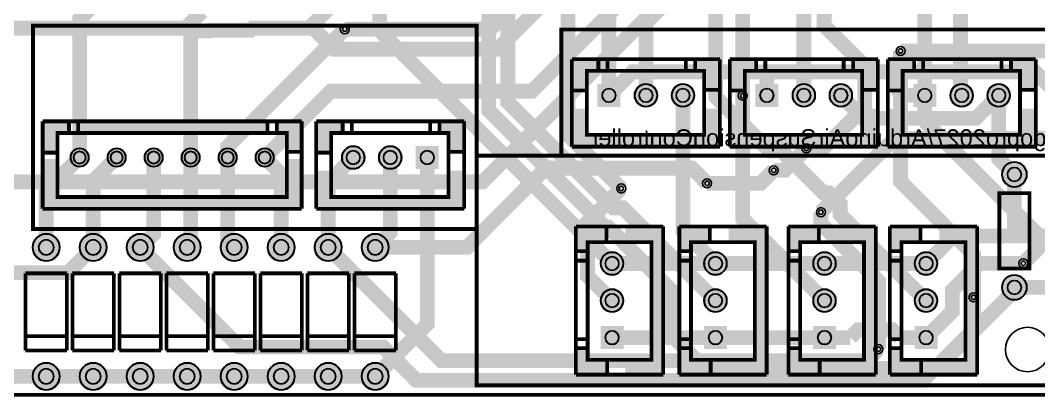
# Model space of a CAD drawing. Header units: millimetres. Extents: x -129 to 177, y 15 to 147.
# Drawn here: x 50.3 to 119.1, y 14.7 to 40.1 of the extents above; entities that cross this region are included whole.
import ezdxf

# ---------------------------------------------------------------- set-up
doc = ezdxf.new("R2010")
doc.units = ezdxf.units.MM
for name, color, linetype, true_color in [('BoardOutLine', 7, 'Continuous', 0xff00ff), ('BottomLayer', 7, 'Continuous', 0x0000ff), ('BottomSolderMaskLayer', 7, 'Continuous', 0xaa00ff), ('Document', 7, 'Continuous', 0xffffff), ('Hole', 7, 'Continuous', 0x222222), ('Multi-Layer', 7, 'Continuous', 0xc0c0c0), ('TopLayer', 7, 'Continuous', 0xff0000), ('TopSilkLayer', 7, 'Continuous', 0xffcc00), ('TopSolderMaskLayer', 7, 'Continuous', 0x800080)]:
    doc.layers.add(name, color=color, linetype=linetype, true_color=true_color)
doc.styles.get("Standard").update_dxf_attribs({"font": 'arial.ttf'})

msp = doc.modelspace()

# ---------------------------------------------------------------- hatches: boundary and pattern name
at = {"layer": 'BottomSolderMaskLayer'}
for points in [[(89.308, 35.827), (90.859, 35.827), (90.859, 34.277), (89.308, 34.277)], [(91.808, 35.052, 1), (93.359, 35.052, 1)], [(94.308, 35.052, 1), (95.859, 35.052, 1)], [(99.976, 35.827), (101.527, 35.827), (101.527, 34.277), (99.976, 34.277)], [(102.476, 35.052, 1), (104.027, 35.052, 1)], [(104.976, 35.052, 1), (106.527, 35.052, 1)], [(110.644, 35.827), (112.195, 35.827), (112.195, 34.277), (110.644, 34.277)], [(113.144, 35.052, 1), (114.695, 35.052, 1)], [(115.644, 35.052, 1), (117.195, 35.052, 1)], [(53.704, 30.861, 1), (54.954, 30.861, 1)], [(56.204, 30.861, 1), (57.454, 30.861, 1)], [(58.704, 30.861, 1), (59.954, 30.861, 1)], [(61.204, 30.861, 1), (62.454, 30.861, 1)], [(63.704, 30.861, 1), (64.954, 30.861, 1)], [(66.204, 30.861, 1), (67.454, 30.861, 1)], [(72.036, 30.861, 1), (73.587, 30.861, 1)], [(74.536, 30.861, 1), (76.087, 30.861, 1)], [(77.036, 31.636), (78.587, 31.636), (78.587, 30.086), (77.036, 30.086)], [(116.624, 29.718, 1), (118.326, 29.718, 1)], [(51.145, 24.797, 1), (52.996, 24.797, 1)], [(54.32, 24.797, 1), (56.171, 24.797, 1)], [(57.495, 24.797, 1), (59.346, 24.797, 1)], [(60.67, 24.797, 1), (62.521, 24.797, 1)], [(63.845, 24.797, 1), (65.696, 24.797, 1)], [(67.02, 24.797, 1), (68.871, 24.797, 1)], [(70.195, 24.797, 1), (72.046, 24.797, 1)], [(73.37, 24.797, 1), (75.221, 24.797, 1)], [(89.522, 23.709, 1), (91.073, 23.709, 1)], [(96.507, 23.709, 1), (98.058, 23.709, 1)], [(103.873, 23.709, 1), (105.424, 23.709, 1)], [(110.731, 23.709, 1), (112.282, 23.709, 1)], [(116.624, 22.098, 1), (118.326, 22.098, 1)], [(89.522, 21.209, 1), (91.073, 21.209, 1)], [(96.507, 21.209, 1), (98.058, 21.209, 1)], [(103.873, 21.209, 1), (105.424, 21.209, 1)], [(110.731, 21.209, 1), (112.282, 21.209, 1)], [(89.522, 17.934), (89.522, 19.484), (91.073, 19.484), (91.073, 17.934)], [(96.507, 17.934), (96.507, 19.484), (98.058, 19.484), (98.058, 17.934)], [(103.873, 17.934), (103.873, 19.484), (105.424, 19.484), (105.424, 17.934)], [(110.731, 17.934), (110.731, 19.484), (112.282, 19.484), (112.282, 17.934)], [(51.145, 16.097, 1), (52.996, 16.097, 1)], [(54.32, 16.097, 1), (56.171, 16.097, 1)], [(57.495, 16.097, 1), (59.346, 16.097, 1)], [(60.67, 16.097, 1), (62.521, 16.097, 1)], [(63.845, 16.097, 1), (65.696, 16.097, 1)], [(67.02, 16.097, 1), (68.871, 16.097, 1)], [(70.195, 16.097, 1), (72.046, 16.097, 1)], [(73.37, 16.097, 1), (75.221, 16.097, 1)]]:
    msp.add_hatch(color=256, dxfattribs=at).paths.add_polyline_path(points)
at = {"layer": 'Document'}
for points in [[(89.408, 37.465), (87.63, 37.465), (87.63, 35.433), (88.519, 35.433), (88.519, 36.703), (89.408, 36.703)], [(95.885, 37.465), (97.536, 37.465), (97.536, 35.433), (96.52, 35.433), (96.52, 36.703), (95.885, 36.703)], [(100.076, 37.465), (98.298, 37.465), (98.298, 35.433), (99.187, 35.433), (99.187, 36.703), (100.076, 36.703)], [(106.553, 37.465), (108.204, 37.465), (108.204, 35.433), (107.188, 35.433), (107.188, 36.703), (106.553, 36.703)], [(110.744, 37.465), (108.966, 37.465), (108.966, 35.433), (109.855, 35.433), (109.855, 36.703), (110.744, 36.703)], [(117.221, 37.465), (118.872, 37.465), (118.872, 35.433), (117.856, 35.433), (117.856, 36.703), (117.221, 36.703)], [(87.63, 34.163), (87.63, 31.623), (97.536, 31.623), (97.536, 34.163), (96.52, 34.163), (96.52, 32.385), (88.646, 32.385), (88.646, 34.163)], [(98.298, 34.163), (98.298, 31.623), (108.204, 31.623), (108.204, 34.163), (107.188, 34.163), (107.188, 32.385), (99.314, 32.385), (99.314, 34.163)], [(108.966, 34.163), (108.966, 31.623), (118.872, 31.623), (118.872, 34.163), (117.856, 34.163), (117.856, 32.385), (109.982, 32.385), (109.982, 34.163)], [(53.629, 32.511), (53.629, 33.311), (51.829, 33.311), (51.829, 31.161), (52.829, 31.161), (52.829, 32.511)], [(54.229, 33.311), (54.229, 32.511), (67.029, 32.511), (67.029, 33.311)], [(67.529, 32.511), (67.529, 33.311), (69.329, 33.311), (69.329, 31.161), (68.329, 31.161), (68.329, 32.511)], [(72.136, 33.274), (70.358, 33.274), (70.358, 31.242), (71.247, 31.242), (71.247, 32.512), (72.136, 32.512)], [(78.613, 33.274), (80.264, 33.274), (80.264, 31.242), (79.248, 31.242), (79.248, 32.512), (78.613, 32.512)], [(52.879, 30.761), (51.829, 30.761), (51.829, 27.411), (69.329, 27.411), (69.329, 30.761), (68.329, 30.761), (68.329, 28.211), (52.879, 28.211)], [(70.358, 29.972), (70.358, 27.432), (80.264, 27.432), (80.264, 29.972), (79.248, 29.972), (79.248, 28.194), (71.374, 28.194), (71.374, 29.972)], [(87.884, 24.511), (87.884, 26.162), (89.916, 26.162), (89.916, 25.146), (88.646, 25.146), (88.646, 24.511)], [(91.186, 16.256), (93.726, 16.256), (93.726, 26.162), (91.186, 26.162), (91.186, 25.146), (92.964, 25.146), (92.964, 17.272), (91.186, 17.272)], [(94.869, 24.511), (94.869, 26.162), (96.901, 26.162), (96.901, 25.146), (95.631, 25.146), (95.631, 24.511)], [(98.171, 16.256), (100.711, 16.256), (100.711, 26.162), (98.171, 26.162), (98.171, 25.146), (99.949, 25.146), (99.949, 17.272), (98.171, 17.272)], [(102.235, 24.511), (102.235, 26.162), (104.267, 26.162), (104.267, 25.146), (102.997, 25.146), (102.997, 24.511)], [(105.537, 16.256), (108.077, 16.256), (108.077, 26.162), (105.537, 26.162), (105.537, 25.146), (107.315, 25.146), (107.315, 17.272), (105.537, 17.272)], [(109.093, 24.511), (109.093, 26.162), (111.125, 26.162), (111.125, 25.146), (109.855, 25.146), (109.855, 24.511)], [(112.395, 16.256), (114.935, 16.256), (114.935, 26.162), (112.395, 26.162), (112.395, 25.146), (114.173, 25.146), (114.173, 17.272), (112.395, 17.272)], [(87.884, 18.034), (87.884, 16.256), (89.916, 16.256), (89.916, 17.145), (88.646, 17.145), (88.646, 18.034)], [(94.869, 18.034), (94.869, 16.256), (96.901, 16.256), (96.901, 17.145), (95.631, 17.145), (95.631, 18.034)], [(102.235, 18.034), (102.235, 16.256), (104.267, 16.256), (104.267, 17.145), (102.997, 17.145), (102.997, 18.034)], [(109.093, 18.034), (109.093, 16.256), (111.125, 16.256), (111.125, 17.145), (109.855, 17.145), (109.855, 18.034)]]:
    msp.add_hatch(color=256, dxfattribs=at).paths.add_polyline_path(points)
at = {"layer": 'Multi-Layer'}
for points in [[(89.333, 35.802), (90.833, 35.802), (90.833, 34.302), (89.333, 34.302)], [(91.833, 35.052, 1), (93.333, 35.052, 1)], [(94.333, 35.052, 1), (95.833, 35.052, 1)], [(100.001, 35.802), (101.501, 35.802), (101.501, 34.302), (100.001, 34.302)], [(102.501, 35.052, 1), (104.001, 35.052, 1)], [(105.001, 35.052, 1), (106.501, 35.052, 1)], [(110.669, 35.802), (112.169, 35.802), (112.169, 34.302), (110.669, 34.302)], [(113.169, 35.052, 1), (114.669, 35.052, 1)], [(115.669, 35.052, 1), (117.169, 35.052, 1)], [(53.729, 30.861, 1), (54.929, 30.861, 1)], [(56.229, 30.861, 1), (57.429, 30.861, 1)], [(58.729, 30.861, 1), (59.929, 30.861, 1)], [(61.229, 30.861, 1), (62.429, 30.861, 1)], [(63.729, 30.861, 1), (64.929, 30.861, 1)], [(66.229, 30.861, 1), (67.429, 30.861, 1)], [(72.061, 30.861, 1), (73.561, 30.861, 1)], [(74.561, 30.861, 1), (76.061, 30.861, 1)], [(77.061, 31.611), (78.561, 31.611), (78.561, 30.111), (77.061, 30.111)], [(116.65, 29.718, 1), (118.301, 29.718, 1)], [(51.17, 24.797, 1), (52.97, 24.797, 1)], [(54.345, 24.797, 1), (56.145, 24.797, 1)], [(57.52, 24.797, 1), (59.32, 24.797, 1)], [(60.695, 24.797, 1), (62.495, 24.797, 1)], [(63.87, 24.797, 1), (65.67, 24.797, 1)], [(67.045, 24.797, 1), (68.845, 24.797, 1)], [(70.22, 24.797, 1), (72.02, 24.797, 1)], [(73.395, 24.797, 1), (75.195, 24.797, 1)], [(89.547, 23.709, 1), (91.047, 23.709, 1)], [(96.532, 23.709, 1), (98.032, 23.709, 1)], [(103.898, 23.709, 1), (105.398, 23.709, 1)], [(110.756, 23.709, 1), (112.256, 23.709, 1)], [(116.65, 22.098, 1), (118.301, 22.098, 1)], [(89.547, 21.209, 1), (91.047, 21.209, 1)], [(96.532, 21.209, 1), (98.032, 21.209, 1)], [(103.898, 21.209, 1), (105.398, 21.209, 1)], [(110.756, 21.209, 1), (112.256, 21.209, 1)], [(89.547, 17.959), (89.547, 19.459), (91.047, 19.459), (91.047, 17.959)], [(96.532, 17.959), (96.532, 19.459), (98.032, 19.459), (98.032, 17.959)], [(103.898, 17.959), (103.898, 19.459), (105.398, 19.459), (105.398, 17.959)], [(110.756, 17.959), (110.756, 19.459), (112.256, 19.459), (112.256, 17.959)], [(51.17, 16.097, 1), (52.97, 16.097, 1)], [(54.345, 16.097, 1), (56.145, 16.097, 1)], [(57.52, 16.097, 1), (59.32, 16.097, 1)], [(60.695, 16.097, 1), (62.495, 16.097, 1)], [(63.87, 16.097, 1), (65.67, 16.097, 1)], [(67.045, 16.097, 1), (68.845, 16.097, 1)], [(70.22, 16.097, 1), (72.02, 16.097, 1)], [(73.395, 16.097, 1), (75.195, 16.097, 1)]]:
    msp.add_hatch(color=256, dxfattribs=at).paths.add_polyline_path(points)
at = {"layer": 'TopSolderMaskLayer'}
for points in [[(89.308, 35.827), (90.859, 35.827), (90.859, 34.277), (89.308, 34.277)], [(91.808, 35.052, 1), (93.359, 35.052, 1)], [(94.308, 35.052, 1), (95.859, 35.052, 1)], [(99.976, 35.827), (101.527, 35.827), (101.527, 34.277), (99.976, 34.277)], [(102.476, 35.052, 1), (104.027, 35.052, 1)], [(104.976, 35.052, 1), (106.527, 35.052, 1)], [(110.644, 35.827), (112.195, 35.827), (112.195, 34.277), (110.644, 34.277)], [(113.144, 35.052, 1), (114.695, 35.052, 1)], [(115.644, 35.052, 1), (117.195, 35.052, 1)], [(53.704, 30.861, 1), (54.954, 30.861, 1)], [(56.204, 30.861, 1), (57.454, 30.861, 1)], [(58.704, 30.861, 1), (59.954, 30.861, 1)], [(61.204, 30.861, 1), (62.454, 30.861, 1)], [(63.704, 30.861, 1), (64.954, 30.861, 1)], [(66.204, 30.861, 1), (67.454, 30.861, 1)], [(72.036, 30.861, 1), (73.587, 30.861, 1)], [(74.536, 30.861, 1), (76.087, 30.861, 1)], [(77.036, 31.636), (78.587, 31.636), (78.587, 30.086), (77.036, 30.086)], [(116.624, 29.718, 1), (118.326, 29.718, 1)], [(51.145, 24.797, 1), (52.996, 24.797, 1)], [(54.32, 24.797, 1), (56.171, 24.797, 1)], [(57.495, 24.797, 1), (59.346, 24.797, 1)], [(60.67, 24.797, 1), (62.521, 24.797, 1)], [(63.845, 24.797, 1), (65.696, 24.797, 1)], [(67.02, 24.797, 1), (68.871, 24.797, 1)], [(70.195, 24.797, 1), (72.046, 24.797, 1)], [(73.37, 24.797, 1), (75.221, 24.797, 1)], [(89.522, 23.709, 1), (91.073, 23.709, 1)], [(96.507, 23.709, 1), (98.058, 23.709, 1)], [(103.873, 23.709, 1), (105.424, 23.709, 1)], [(110.731, 23.709, 1), (112.282, 23.709, 1)], [(116.624, 22.098, 1), (118.326, 22.098, 1)], [(89.522, 21.209, 1), (91.073, 21.209, 1)], [(96.507, 21.209, 1), (98.058, 21.209, 1)], [(103.873, 21.209, 1), (105.424, 21.209, 1)], [(110.731, 21.209, 1), (112.282, 21.209, 1)], [(89.522, 17.934), (89.522, 19.484), (91.073, 19.484), (91.073, 17.934)], [(96.507, 17.934), (96.507, 19.484), (98.058, 19.484), (98.058, 17.934)], [(103.873, 17.934), (103.873, 19.484), (105.424, 19.484), (105.424, 17.934)], [(110.731, 17.934), (110.731, 19.484), (112.282, 19.484), (112.282, 17.934)], [(51.145, 16.097, 1), (52.996, 16.097, 1)], [(54.32, 16.097, 1), (56.171, 16.097, 1)], [(57.495, 16.097, 1), (59.346, 16.097, 1)], [(60.67, 16.097, 1), (62.521, 16.097, 1)], [(63.845, 16.097, 1), (65.696, 16.097, 1)], [(67.02, 16.097, 1), (68.871, 16.097, 1)], [(70.195, 16.097, 1), (72.046, 16.097, 1)], [(73.37, 16.097, 1), (75.221, 16.097, 1)]]:
    msp.add_hatch(color=256, dxfattribs=at).paths.add_polyline_path(points)

# ---------------------------------------------------------------- linework, layer by layer
at = {"layer": 'BoardOutLine', "const_width": 0.254}
msp.add_lwpolyline([(125.73, 14.859), (18.23, 14.859)], dxfattribs=at)
at = {"layer": 'BottomLayer', "const_width": 1}
for points in [[(55.245, 24.797), (53.54, 23.092), (41.952, 23.092), (21.605, 43.438), (21.605, 65.105), (17.037, 69.673), (17.037, 73.44), (17.927, 74.33), (17.927, 78.687), (24.017, 84.777), (33.542, 84.777), (38.562, 79.756), (43.688, 79.756)], [(113.92, 35.052), (113.837, 35.135), (113.837, 52.655), (105.102, 61.389), (104.219, 61.389), (97.155, 68.453)], [(103.252, 35.052), (103.252, 60.515), (100.045, 63.722), (100.045, 63.723)], [(104.626, 59.347), (104.626, 39.771), (107.363, 37.035), (107.363, 34.273), (104.561, 31.471), (103.425, 31.471)], [(83.439, 56.261), (83.26, 56.082), (83.26, 34.587), (90.378, 27.469), (91.023, 27.469), (97.282, 21.209)], [(111.506, 21.209), (105.704, 27.011), (105.704, 27.712), (104.942, 28.475), (104.579, 28.475), (101.758, 31.296), (100.951, 31.296), (97.296, 34.952), (97.296, 45.342), (94.888, 47.75), (93.649, 47.75), (85.979, 55.419), (85.979, 56.261)], [(91.059, 56.261), (91.059, 55.107), (99.126, 47.04), (99.126, 35.027)], [(111.419, 36.803), (111.419, 53.09), (108.161, 56.349)], [(58.911, 52.307), (63.62, 47.597), (75.697, 47.597), (79.584, 43.71), (80.439, 43.71), (81.958, 42.192), (81.958, 34.048), (89.838, 26.167), (90.034, 26.167), (94.25, 21.951), (94.25, 18.937), (96.555, 16.631), (112.229, 16.631), (117.475, 21.877), (117.475, 22.098)], [(90.083, 35.052), (90.083, 46.829), (84.588, 52.325), (84.561, 52.325)], [(87.314, 47.758), (87.314, 32.374), (90.917, 28.771)], [(92.584, 35.052), (92.584, 39.956), (95.847, 43.219)], [(56.325, 42.199), (54.329, 40.203), (54.329, 30.861)], [(90.297, 23.709), (74.6, 39.406), (74.6, 41.809)], [(62.602, 40.703), (61.829, 39.93), (61.829, 30.861)], [(64.329, 30.861), (64.329, 31.602), (72.243, 39.516)], [(114.714, 21.426), (114.714, 24.305), (109.786, 29.233), (109.786, 38.044)], [(111.419, 35.052), (111.419, 36.803)], [(97.282, 23.709), (95.083, 25.908), (95.083, 35.052)], [(111.419, 35.052), (111.419, 33.301)], [(117.475, 29.718), (116.419, 30.774), (116.419, 35.052)], [(119.539, 25.182), (111.419, 33.301)], [(52.07, 24.797), (52.07, 28.602), (54.329, 30.861)], [(56.829, 30.861), (55.245, 29.277), (55.245, 24.797)], [(58.42, 24.797), (59.329, 25.706), (59.329, 30.861)], [(61.595, 24.797), (61.829, 25.031), (61.829, 30.861)], [(64.77, 24.797), (64.329, 25.238), (64.329, 30.861)], [(67.945, 24.797), (67.945, 29.745), (66.829, 30.861)], [(71.12, 24.797), (71.12, 29.17), (72.811, 30.861)], [(74.295, 24.797), (75.312, 25.813), (75.312, 30.861)], [(74.295, 16.097), (77.811, 19.613), (77.811, 30.861)], [(101.219, 29.994), (100.345, 29.121), (96.717, 29.121)], [(108.292, 17.933), (108.292, 22.518), (104.403, 26.408), (104.403, 27.173)], [(119.539, 25.182), (118.082, 23.725)], [(123.599, 19.979), (123.599, 21.122), (119.539, 25.182)], [(104.648, 23.709), (97.282, 23.709)]]:
    msp.add_lwpolyline(points, dxfattribs=at)
at = {"layer": 'BottomSolderMaskLayer'}
for points in [[(117.004, 29.715), (117.004, 29.721)], [(117.946, 29.715), (117.946, 29.721)], [(117.004, 22.095), (117.004, 22.101)], [(117.946, 22.095), (117.946, 22.101)]]:
    msp.add_lwpolyline(points, close=True, dxfattribs=at)
for centre, radius in [((92.583, 35.052), 0.775), ((95.083, 35.052), 0.775), ((103.251, 35.052), 0.775), ((105.751, 35.052), 0.775), ((113.919, 35.052), 0.775), ((116.419, 35.052), 0.775), ((90.083, 35.052), 0.465), ((92.583, 35.052), 0.465), ((95.083, 35.052), 0.465), ((100.751, 35.052), 0.465), ((103.251, 35.052), 0.465), ((105.751, 35.052), 0.465), ((111.419, 35.052), 0.465), ((113.919, 35.052), 0.465), ((116.419, 35.052), 0.465), ((54.329, 30.861), 0.625), ((54.329, 30.861), 0.417), ((56.829, 30.861), 0.625), ((56.829, 30.861), 0.417), ((59.329, 30.861), 0.625), ((59.329, 30.861), 0.417), ((61.829, 30.861), 0.625), ((61.829, 30.861), 0.417), ((64.329, 30.861), 0.625), ((64.329, 30.861), 0.417), ((66.829, 30.861), 0.625), ((66.829, 30.861), 0.417), ((72.811, 30.861), 0.775), ((72.811, 30.861), 0.465), ((75.311, 30.861), 0.775), ((75.311, 30.861), 0.465), ((77.811, 30.861), 0.465), ((117.475, 29.718), 0.851), ((52.07, 24.797), 0.925), ((55.245, 24.797), 0.925), ((58.42, 24.797), 0.925), ((61.595, 24.797), 0.925), ((64.77, 24.797), 0.925), ((67.945, 24.797), 0.925), ((71.12, 24.797), 0.925), ((74.295, 24.797), 0.925), ((52.07, 24.797), 0.514), ((55.245, 24.797), 0.514), ((58.42, 24.797), 0.514), ((61.595, 24.797), 0.514), ((64.77, 24.797), 0.514), ((67.945, 24.797), 0.514), ((71.12, 24.797), 0.514), ((74.295, 24.797), 0.514), ((90.297, 23.709), 0.775), ((90.297, 23.709), 0.465), ((97.282, 23.709), 0.775), ((97.282, 23.709), 0.465), ((104.648, 23.709), 0.775), ((104.648, 23.709), 0.465), ((111.506, 23.709), 0.775), ((111.506, 23.709), 0.465), ((117.475, 22.098), 0.851), ((90.297, 21.209), 0.775), ((90.297, 21.209), 0.465), ((97.282, 21.209), 0.775), ((97.282, 21.209), 0.465), ((104.648, 21.209), 0.775), ((104.648, 21.209), 0.465), ((111.506, 21.209), 0.775), ((111.506, 21.209), 0.465), ((90.297, 18.709), 0.465), ((97.282, 18.709), 0.465), ((104.648, 18.709), 0.465), ((111.506, 18.709), 0.465), ((52.07, 16.097), 0.925), ((52.07, 16.097), 0.514), ((55.245, 16.097), 0.925), ((55.245, 16.097), 0.514), ((58.42, 16.097), 0.925), ((58.42, 16.097), 0.514), ((61.595, 16.097), 0.925), ((61.595, 16.097), 0.514), ((64.77, 16.097), 0.925), ((64.77, 16.097), 0.514), ((67.945, 16.097), 0.925), ((67.945, 16.097), 0.514), ((71.12, 16.097), 0.925), ((71.12, 16.097), 0.514), ((74.295, 16.097), 0.925), ((74.295, 16.097), 0.514)]:
    msp.add_circle(centre, radius, dxfattribs=at)
for centre, start, end in [((117.475, 29.721), 360, 540), ((117.475, 29.715), 540, 360), ((117.475, 22.101), 360, 540), ((117.475, 22.095), 540, 360)]:
    msp.add_arc(centre, 0.471, start, end, dxfattribs=at)
at = {"layer": 'Hole'}
for centre in [(72.243, 39.516), (109.786, 38.044), (99.126, 35.027), (103.425, 31.471), (101.219, 29.994), (90.917, 28.771), (96.717, 29.121), (104.403, 27.173), (118.082, 23.725), (114.714, 21.426), (108.292, 17.933)]:
    msp.add_circle(centre, 0.153, dxfattribs=at)
at = {"layer": 'Multi-Layer'}
for points in [[(117.018, 29.716), (117.018, 29.721)], [(117.932, 29.716), (117.932, 29.721)], [(117.018, 22.096), (117.018, 22.101)], [(117.932, 22.096), (117.932, 22.101)]]:
    msp.add_lwpolyline(points, close=True, dxfattribs=at)
for centre, radius in [((72.243, 39.516), 0.305), ((109.786, 38.044), 0.305), ((92.583, 35.052), 0.75), ((95.083, 35.052), 0.75), ((103.251, 35.052), 0.75), ((105.751, 35.052), 0.75), ((113.919, 35.052), 0.75), ((116.419, 35.052), 0.75), ((90.083, 35.052), 0.45), ((92.583, 35.052), 0.45), ((95.083, 35.052), 0.45), ((99.126, 35.027), 0.305), ((100.751, 35.052), 0.45), ((103.251, 35.052), 0.45), ((105.751, 35.052), 0.45), ((111.419, 35.052), 0.45), ((113.919, 35.052), 0.45), ((116.419, 35.052), 0.45), ((103.425, 31.471), 0.305), ((54.329, 30.861), 0.6), ((54.329, 30.861), 0.4), ((56.829, 30.861), 0.6), ((56.829, 30.861), 0.4), ((59.329, 30.861), 0.6), ((59.329, 30.861), 0.4), ((61.829, 30.861), 0.6), ((61.829, 30.861), 0.4), ((64.329, 30.861), 0.6), ((64.329, 30.861), 0.4), ((66.829, 30.861), 0.6), ((66.829, 30.861), 0.4), ((72.811, 30.861), 0.75), ((72.811, 30.861), 0.45), ((75.311, 30.861), 0.75), ((75.311, 30.861), 0.45), ((77.811, 30.861), 0.45), ((101.219, 29.994), 0.305), ((117.475, 29.718), 0.826), ((90.917, 28.771), 0.305), ((96.717, 29.121), 0.305), ((104.403, 27.173), 0.305), ((52.07, 24.797), 0.9), ((55.245, 24.797), 0.9), ((58.42, 24.797), 0.9), ((61.595, 24.797), 0.9), ((64.77, 24.797), 0.9), ((67.945, 24.797), 0.9), ((71.12, 24.797), 0.9), ((74.295, 24.797), 0.9), ((52.07, 24.797), 0.5), ((55.245, 24.797), 0.5), ((58.42, 24.797), 0.5), ((61.595, 24.797), 0.5), ((64.77, 24.797), 0.5), ((67.945, 24.797), 0.5), ((71.12, 24.797), 0.5), ((74.295, 24.797), 0.5), ((90.297, 23.709), 0.75), ((90.297, 23.709), 0.45), ((97.282, 23.709), 0.75), ((97.282, 23.709), 0.45), ((104.648, 23.709), 0.75), ((104.648, 23.709), 0.45), ((111.506, 23.709), 0.75), ((111.506, 23.709), 0.45), ((118.082, 23.725), 0.305), ((117.475, 22.098), 0.826), ((90.297, 21.209), 0.75), ((90.297, 21.209), 0.45), ((97.282, 21.209), 0.75), ((97.282, 21.209), 0.45), ((104.648, 21.209), 0.75), ((104.648, 21.209), 0.45), ((111.506, 21.209), 0.75), ((111.506, 21.209), 0.45), ((114.714, 21.426), 0.305), ((118.364, 17.907), 1.5), ((90.297, 18.709), 0.45), ((97.282, 18.709), 0.45), ((104.648, 18.709), 0.45), ((111.506, 18.709), 0.45), ((108.292, 17.933), 0.305), ((52.07, 16.097), 0.9), ((52.07, 16.097), 0.5), ((55.245, 16.097), 0.9), ((55.245, 16.097), 0.5), ((58.42, 16.097), 0.9), ((58.42, 16.097), 0.5), ((61.595, 16.097), 0.9), ((61.595, 16.097), 0.5), ((64.77, 16.097), 0.9), ((64.77, 16.097), 0.5), ((67.945, 16.097), 0.9), ((67.945, 16.097), 0.5), ((71.12, 16.097), 0.9), ((71.12, 16.097), 0.5), ((74.295, 16.097), 0.9), ((74.295, 16.097), 0.5)]:
    msp.add_circle(centre, radius, dxfattribs=at)
for centre, start, end in [((117.475, 29.721), 360, 540), ((117.475, 29.716), 540, 360), ((117.475, 22.101), 360, 540), ((117.475, 22.096), 540, 360)]:
    msp.add_arc(centre, 0.457, start, end, dxfattribs=at)
at = {"layer": 'TopLayer', "const_width": 1}
for points in [[(109.786, 38.044), (121.821, 38.044), (129.121, 45.344), (129.121, 53.91), (122.241, 60.79)], [(72.243, 39.516), (82.065, 39.516), (94.104, 51.555), (96.622, 51.555)], [(69.974, 39.723), (71.525, 38.172), (82.566, 38.172), (89.539, 45.145), (123.072, 45.145)], [(23.241, 44.069), (27.727, 39.584), (61.881, 39.584), (62.063, 39.402), (63.142, 39.402), (63.192, 39.451), (65.88, 39.451), (66.013, 39.584), (69.835, 39.584), (69.974, 39.723)], [(35.286, 19.685), (44.816, 29.215), (81.552, 29.215), (93.538, 41.2), (122.605, 41.2), (124.638, 43.233)], [(66.829, 30.861), (71.306, 35.338), (84.891, 35.338), (91.717, 42.164)], [(69.974, 39.723), (72.06, 41.809)], [(90.083, 35.052), (91.675, 36.644), (100.751, 36.644)], [(100.751, 36.644), (100.751, 35.052)], [(100.751, 36.644), (109.389, 36.644), (109.669, 36.364)], [(109.669, 36.364), (109.949, 36.644), (118.872, 36.644), (120.464, 35.052)], [(109.669, 36.364), (109.669, 35.052)], [(104.648, 21.209), (99.126, 26.732), (99.126, 35.027)], [(105.751, 35.052), (107.303, 33.5), (114.868, 33.5), (116.419, 35.052)], [(111.419, 35.052), (109.669, 35.052)], [(104.403, 27.173), (109.375, 32.145), (126.658, 32.145), (128.848, 34.336)], [(101.219, 29.994), (101.949, 29.994), (103.425, 31.471)], [(74.295, 24.797), (80.485, 24.797), (85.827, 30.139), (95.699, 30.139), (96.717, 29.121)], [(117.475, 29.718), (117.475, 25.566)], [(90.917, 28.771), (88.635, 26.489), (88.635, 22.871), (90.297, 21.209)], [(117.475, 25.566), (113.363, 25.566), (111.506, 23.709)], [(125.349, 24.979), (124.763, 25.566), (117.475, 25.566)], [(58.42, 24.797), (65.138, 18.079), (74.817, 18.079), (77.062, 15.835), (111.304, 15.835), (114.714, 19.245), (114.714, 21.426)], [(71.12, 24.797), (78.76, 17.157), (107.516, 17.157), (108.292, 17.933)], [(97.282, 23.709), (90.297, 23.709)], [(111.506, 23.709), (104.648, 23.709)], [(118.082, 23.725), (115.109, 23.725), (113.285, 21.901), (113.285, 20.488), (111.506, 18.709)], [(117.475, 22.098), (120.269, 22.098)], [(52.07, 16.097), (36.374, 16.097), (32.786, 19.685)], [(109.755, 18.709), (109.23, 19.235), (106.925, 19.235), (106.399, 18.709)], [(97.282, 18.709), (90.297, 18.709)], [(104.648, 18.709), (97.282, 18.709)], [(104.648, 18.709), (106.399, 18.709)], [(111.506, 18.709), (109.755, 18.709)], [(55.245, 16.097), (52.07, 16.097)], [(58.42, 16.097), (55.245, 16.097)], [(61.595, 16.097), (58.42, 16.097)], [(64.77, 16.097), (61.595, 16.097)], [(67.945, 16.097), (64.77, 16.097)], [(67.945, 16.097), (71.12, 16.097)], [(71.12, 16.097), (74.295, 16.097)]]:
    msp.add_lwpolyline(points, dxfattribs=at)
at = {"layer": 'TopSilkLayer', "const_width": 0.254}
for points in [[(51.181, 39.751), (81.153, 39.751), (81.153, 26.035), (51.181, 26.035), (51.181, 39.751)], [(86.868, 39.497), (130.429, 39.497), (130.429, 30.988), (86.868, 30.988), (86.868, 39.497)], [(88.593, 36.703), (96.52, 36.703), (96.52, 32.385), (88.593, 32.385), (88.593, 36.703)], [(99.261, 36.703), (107.188, 36.703), (107.188, 32.385), (99.261, 32.385), (99.261, 36.703)], [(109.929, 36.703), (117.856, 36.703), (117.856, 32.385), (109.929, 32.385), (109.929, 36.703)], [(52.839, 32.512), (68.326, 32.512), (68.326, 28.194), (52.839, 28.194), (52.839, 32.512)], [(71.321, 32.512), (79.248, 32.512), (79.248, 28.194), (71.321, 28.194), (71.321, 32.512)], [(81.153, 30.988), (130.429, 30.988), (130.429, 15.494), (81.153, 15.494), (81.153, 30.988)], [(118.491, 28.448), (118.491, 23.368), (116.459, 23.368), (116.459, 28.448), (118.491, 28.448)], [(88.646, 17.219), (88.646, 25.146), (92.964, 25.146), (92.964, 17.219), (88.646, 17.219)], [(95.631, 17.219), (95.631, 25.146), (99.949, 25.146), (99.949, 17.219), (95.631, 17.219)], [(102.997, 17.219), (102.997, 25.146), (107.315, 25.146), (107.315, 17.219), (102.997, 17.219)], [(109.855, 17.219), (109.855, 25.146), (114.173, 25.146), (114.173, 17.219), (109.855, 17.219)]]:
    msp.add_lwpolyline(points, close=True, dxfattribs=at)
for points in [[(87.583, 37.492), (97.583, 37.492)], [(87.583, 31.592), (87.583, 37.492)], [(89.368, 37.492), (89.368, 36.703)], [(89.984, 37.492), (89.984, 36.703)], [(95.275, 37.492), (95.275, 36.703)], [(95.91, 37.492), (95.91, 36.703)], [(97.583, 31.592), (97.583, 37.492)], [(98.251, 37.492), (108.251, 37.492)], [(98.251, 31.592), (98.251, 37.492)], [(100.036, 37.492), (100.036, 36.703)], [(100.652, 37.492), (100.652, 36.703)], [(105.943, 37.492), (105.943, 36.703)], [(106.578, 37.492), (106.578, 36.703)], [(108.251, 31.592), (108.251, 37.492)], [(108.919, 37.492), (118.919, 37.492)], [(108.919, 31.592), (108.919, 37.492)], [(110.704, 37.492), (110.704, 36.703)], [(111.32, 37.492), (111.32, 36.703)], [(116.611, 37.492), (116.611, 36.703)], [(117.246, 37.492), (117.246, 36.703)], [(118.919, 31.592), (118.919, 37.492)], [(87.583, 35.376), (88.586, 35.376)], [(96.58, 35.433), (97.583, 35.433)], [(98.251, 35.376), (99.254, 35.376)], [(107.248, 35.433), (108.251, 35.433)], [(108.919, 35.376), (109.922, 35.376)], [(117.916, 35.433), (118.919, 35.433)], [(51.829, 33.301), (69.329, 33.301)], [(51.829, 27.401), (51.829, 33.301)], [(53.613, 33.301), (53.613, 32.512)], [(54.23, 33.301), (54.23, 32.512)], [(67.021, 33.301), (67.021, 32.512)], [(67.656, 33.301), (67.656, 32.512)], [(69.329, 27.401), (69.329, 33.301)], [(70.311, 33.301), (80.311, 33.301)], [(70.311, 27.401), (70.311, 33.301)], [(72.096, 33.301), (72.096, 32.512)], [(72.712, 33.301), (72.712, 32.512)], [(78.003, 33.301), (78.003, 32.512)], [(78.638, 33.301), (78.638, 32.512)], [(80.311, 27.401), (80.311, 33.301)], [(87.583, 31.592), (97.583, 31.592)], [(98.251, 31.592), (108.251, 31.592)], [(108.919, 31.592), (118.919, 31.592)], [(51.829, 31.185), (52.832, 31.185)], [(68.326, 31.242), (69.329, 31.242)], [(70.311, 31.185), (71.314, 31.185)], [(79.308, 31.242), (80.311, 31.242)], [(51.829, 27.401), (69.329, 27.401)], [(70.311, 27.401), (80.311, 27.401)], [(93.757, 26.209), (87.857, 26.209)], [(87.857, 16.209), (87.857, 26.209)], [(89.916, 25.206), (89.916, 26.209)], [(93.757, 16.209), (93.757, 26.209)], [(100.742, 26.209), (94.842, 26.209)], [(94.842, 16.209), (94.842, 26.209)], [(96.901, 25.206), (96.901, 26.209)], [(100.742, 16.209), (100.742, 26.209)], [(108.108, 26.209), (102.208, 26.209)], [(102.208, 16.209), (102.208, 26.209)], [(104.267, 25.206), (104.267, 26.209)], [(108.108, 16.209), (108.108, 26.209)], [(114.966, 26.209), (109.066, 26.209)], [(109.066, 16.209), (109.066, 26.209)], [(111.125, 25.206), (111.125, 26.209)], [(114.966, 16.209), (114.966, 26.209)], [(87.857, 24.536), (88.646, 24.536)], [(94.842, 24.536), (95.631, 24.536)], [(102.208, 24.536), (102.997, 24.536)], [(109.066, 24.536), (109.855, 24.536)], [(87.857, 23.901), (88.646, 23.901)], [(94.842, 23.901), (95.631, 23.901)], [(102.208, 23.901), (102.997, 23.901)], [(109.066, 23.901), (109.855, 23.901)], [(50.67, 23.047), (53.47, 23.047)], [(50.67, 17.847), (50.67, 23.047)], [(53.47, 17.847), (53.47, 23.047)], [(53.845, 23.047), (56.645, 23.047)], [(53.845, 17.847), (53.845, 23.047)], [(56.645, 17.847), (56.645, 23.047)], [(57.02, 23.047), (59.82, 23.047)], [(57.02, 17.847), (57.02, 23.047)], [(59.82, 17.847), (59.82, 23.047)], [(60.195, 23.047), (62.995, 23.047)], [(60.195, 17.847), (60.195, 23.047)], [(62.995, 17.847), (62.995, 23.047)], [(63.37, 23.047), (66.17, 23.047)], [(63.37, 17.847), (63.37, 23.047)], [(66.17, 17.847), (66.17, 23.047)], [(66.545, 23.047), (69.345, 23.047)], [(66.545, 17.847), (66.545, 23.047)], [(69.345, 17.847), (69.345, 23.047)], [(69.72, 23.047), (72.52, 23.047)], [(69.72, 17.847), (69.72, 23.047)], [(72.52, 17.847), (72.52, 23.047)], [(72.895, 23.047), (75.695, 23.047)], [(72.895, 17.847), (72.895, 23.047)], [(75.695, 17.847), (75.695, 23.047)], [(50.67, 18.806), (53.47, 18.806)], [(53.845, 18.806), (56.645, 18.806)], [(57.02, 18.806), (59.82, 18.806)], [(60.195, 18.806), (62.995, 18.806)], [(63.37, 18.806), (66.17, 18.806)], [(66.545, 18.806), (69.345, 18.806)], [(69.72, 18.806), (72.52, 18.806)], [(72.895, 18.806), (75.695, 18.806)], [(87.857, 18.61), (88.646, 18.61)], [(94.842, 18.61), (95.631, 18.61)], [(102.208, 18.61), (102.997, 18.61)], [(109.066, 18.61), (109.855, 18.61)], [(50.67, 17.847), (53.47, 17.847)], [(53.845, 17.847), (56.645, 17.847)], [(57.02, 17.847), (59.82, 17.847)], [(60.195, 17.847), (62.995, 17.847)], [(63.37, 17.847), (66.17, 17.847)], [(66.545, 17.847), (69.345, 17.847)], [(69.72, 17.847), (72.52, 17.847)], [(72.895, 17.847), (75.695, 17.847)], [(87.857, 17.993), (88.646, 17.993)], [(94.842, 17.993), (95.631, 17.993)], [(102.208, 17.993), (102.997, 17.993)], [(109.066, 17.993), (109.855, 17.993)], [(89.973, 16.209), (89.973, 17.212)], [(96.958, 16.209), (96.958, 17.212)], [(104.324, 16.209), (104.324, 17.212)], [(111.182, 16.209), (111.182, 17.212)], [(93.757, 16.209), (87.857, 16.209)], [(100.742, 16.209), (94.842, 16.209)], [(108.108, 16.209), (102.208, 16.209)], [(114.966, 16.209), (109.066, 16.209)]]:
    msp.add_lwpolyline(points, dxfattribs=at)
at = {"layer": 'TopSolderMaskLayer'}
for points in [[(117.004, 29.715), (117.004, 29.721)], [(117.946, 29.715), (117.946, 29.721)], [(117.004, 22.095), (117.004, 22.101)], [(117.946, 22.095), (117.946, 22.101)]]:
    msp.add_lwpolyline(points, close=True, dxfattribs=at)
for centre, radius in [((92.583, 35.052), 0.775), ((95.083, 35.052), 0.775), ((103.251, 35.052), 0.775), ((105.751, 35.052), 0.775), ((113.919, 35.052), 0.775), ((116.419, 35.052), 0.775), ((90.083, 35.052), 0.465), ((92.583, 35.052), 0.465), ((95.083, 35.052), 0.465), ((100.751, 35.052), 0.465), ((103.251, 35.052), 0.465), ((105.751, 35.052), 0.465), ((111.419, 35.052), 0.465), ((113.919, 35.052), 0.465), ((116.419, 35.052), 0.465), ((54.329, 30.861), 0.625), ((54.329, 30.861), 0.417), ((56.829, 30.861), 0.625), ((56.829, 30.861), 0.417), ((59.329, 30.861), 0.625), ((59.329, 30.861), 0.417), ((61.829, 30.861), 0.625), ((61.829, 30.861), 0.417), ((64.329, 30.861), 0.625), ((64.329, 30.861), 0.417), ((66.829, 30.861), 0.625), ((66.829, 30.861), 0.417), ((72.811, 30.861), 0.775), ((72.811, 30.861), 0.465), ((75.311, 30.861), 0.775), ((75.311, 30.861), 0.465), ((77.811, 30.861), 0.465), ((117.475, 29.718), 0.851), ((52.07, 24.797), 0.925), ((55.245, 24.797), 0.925), ((58.42, 24.797), 0.925), ((61.595, 24.797), 0.925), ((64.77, 24.797), 0.925), ((67.945, 24.797), 0.925), ((71.12, 24.797), 0.925), ((74.295, 24.797), 0.925), ((52.07, 24.797), 0.514), ((55.245, 24.797), 0.514), ((58.42, 24.797), 0.514), ((61.595, 24.797), 0.514), ((64.77, 24.797), 0.514), ((67.945, 24.797), 0.514), ((71.12, 24.797), 0.514), ((74.295, 24.797), 0.514), ((90.297, 23.709), 0.775), ((90.297, 23.709), 0.465), ((97.282, 23.709), 0.775), ((97.282, 23.709), 0.465), ((104.648, 23.709), 0.775), ((104.648, 23.709), 0.465), ((111.506, 23.709), 0.775), ((111.506, 23.709), 0.465), ((117.475, 22.098), 0.851), ((90.297, 21.209), 0.775), ((90.297, 21.209), 0.465), ((97.282, 21.209), 0.775), ((97.282, 21.209), 0.465), ((104.648, 21.209), 0.775), ((104.648, 21.209), 0.465), ((111.506, 21.209), 0.775), ((111.506, 21.209), 0.465), ((90.297, 18.709), 0.465), ((97.282, 18.709), 0.465), ((104.648, 18.709), 0.465), ((111.506, 18.709), 0.465), ((52.07, 16.097), 0.925), ((52.07, 16.097), 0.514), ((55.245, 16.097), 0.925), ((55.245, 16.097), 0.514), ((58.42, 16.097), 0.925), ((58.42, 16.097), 0.514), ((61.595, 16.097), 0.925), ((61.595, 16.097), 0.514), ((64.77, 16.097), 0.925), ((64.77, 16.097), 0.514), ((67.945, 16.097), 0.925), ((67.945, 16.097), 0.514), ((71.12, 16.097), 0.925), ((71.12, 16.097), 0.514), ((74.295, 16.097), 0.925), ((74.295, 16.097), 0.514)]:
    msp.add_circle(centre, radius, dxfattribs=at)
for centre, start, end in [((117.475, 29.721), 360, 540), ((117.475, 29.715), 540, 360), ((117.475, 22.101), 360, 540), ((117.475, 22.095), 540, 360)]:
    msp.add_arc(centre, 0.471, start, end, dxfattribs=at)

# ---------------------------------------------------------------- texts
at = {"layer": 'BottomSilkLayer', "text_generation_flag": 2}
msp.add_text('github.com/gopro2027/ArduinoAirSuspensionController', height=1.143, dxfattribs=at).set_placement((127.889, 31.623))

doc.saveas('drawing.dxf')
